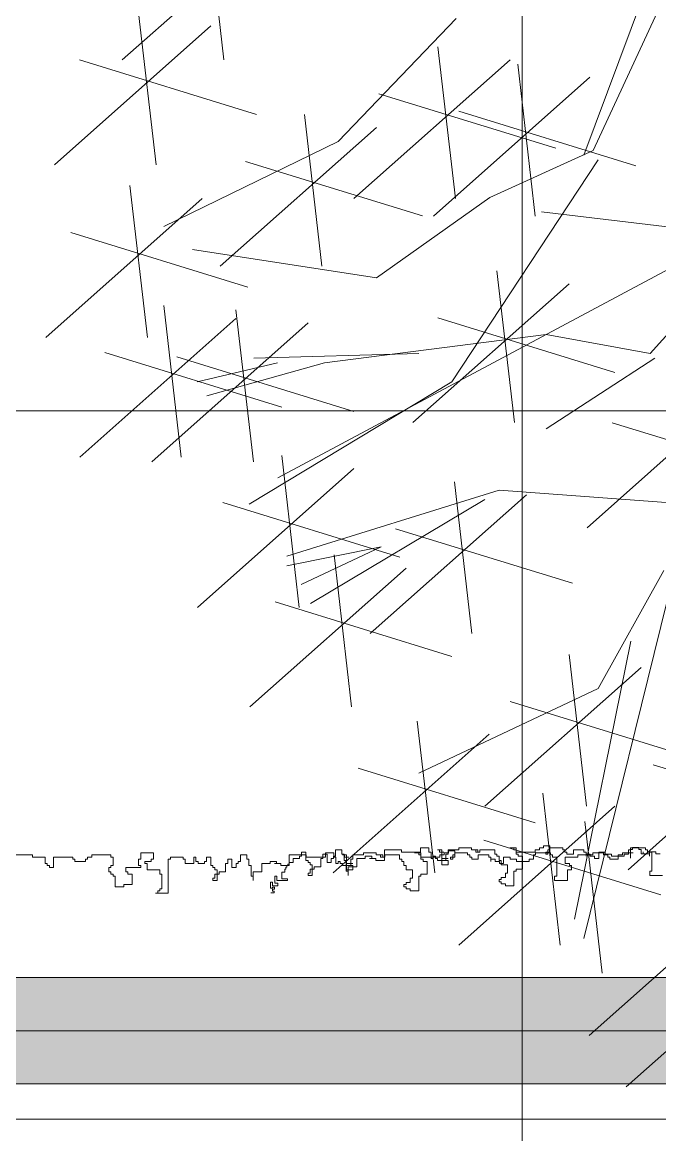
# Model space of a CAD drawing. Header units: metres. Extents: x -54 to 264, y -14 to 31.
# Drawn here: x 27.68 to 28.58, y -0.022 to 1.549 of the extents above; entities that cross this region are included whole.
import ezdxf

# ---------------------------------------------------------------- set-up
doc = ezdxf.new("R2010")
doc.units = ezdxf.units.M
doc.header["$LTSCALE"] = 0.001
for name, pattern in [('CENTERX2', [101.6, 63.5, -12.7, 12.7, -12.7]), ('DIVIDEX2', [63.5, 25.4, -12.7, 0, -12.7, 0, -12.7]), ('HIDDENX2', [19.05, 12.7, -6.35])]:
    doc.linetypes.add(name, pattern=pattern)
doc.layers.get('0').update_dxf_attribs({"lineweight": 13, "true_color": 0x000000})
for name, color, linetype, lineweight, true_color in [('Jach-Anotaciones-Hatch-Lum100%', 7, 'Continuous', 13, 0x000000), ('Jach-Anotaciones-Hatch-Lum50%', 9, 'Continuous', 13, 0x808080), ('JACH-Anotaciones-Lineas-CORTE', 7, 'DIVIDEX2', 18, 0x000000), ('JACH-Anotaciones-Lineas-EJES', 7, 'CENTERX2', 9, 0x666666), ('JACH-Arq-Lineas-Piso', 7, 'Continuous', 13, 0x1a1a1a), ('JACH-Arq-Lineas-Proyeccion', 250, 'HIDDENX2', 13, 0x333333), ('JACH-ArqPaisaje-Vegetación', 7, 'Continuous', 13, 0x999999)]:
    doc.layers.add(name, color=color, linetype=linetype, lineweight=lineweight, true_color=true_color)

# ---------------------------------------------------------------- blocks, each defined once
blk = doc.blocks.new('A$C686239C3')
at = {"linetype": 'Continuous'}
for p, q in [((0.0297, 3.2323), (0.0297, 3.2243)), ((0.0297, 3.2243), (0.0257, 3.2243)), ((0.0257, 3.2243), (0.0257, 3.2123)), ((0.0257, 3.2123), (0.0337, 3.2123)), ((0.0337, 3.2123), (0.0297, 3.2123)), ((0.0297, 3.2123), (0.0297, 3.2003)), ((0.0217, 3.1923), (0.0177, 3.1923)), ((0.0177, 3.1923), (0.0177, 3.1803)), ((0.0297, 3.1963), (0.0217, 3.1963)), ((0.0217, 3.1963), (0.0217, 3.1923)), ((0.0297, 3.2003), (0.0257, 3.2003)), ((0.0257, 3.2003), (0.0297, 3.2003)), ((0.0297, 3.2003), (0.0297, 3.1963)), ((0.0177, 3.1803), (0.0217, 3.1803)), ((0.0217, 3.1803), (0.0217, 3.1763)), ((0.0217, 3.1763), (0.0377, 3.1763)), ((0.0277, 3.1615), (0.0277, 3.1815)), ((0.0277, 3.1615), (0.0317, 3.1615)), ((0.0317, 3.1615), (0.0317, 3.1535)), ((0.0317, 3.1535), (0.0397, 3.1535)), ((0.0397, 3.1535), (0.0397, 3.1375)), ((0.0277, 3.1255), (0.0277, 3.1055)), ((0.0317, 3.1255), (0.0277, 3.1255)), ((0.0317, 3.1335), (0.0317, 3.1255)), ((0.0357, 3.1335), (0.0317, 3.1335)), ((0.0357, 3.1375), (0.0357, 3.1335)), ((0.0397, 3.1375), (0.0357, 3.1375)), ((0.0277, 3.1055), (0.0317, 3.1055)), ((0.0317, 3.1055), (0.0317, 3.0775)), ((0.0317, 3.0775), (0.0357, 3.0775)), ((0.0357, 3.0775), (0.0357, 3.0536)), ((0.0476, 3.0616), (0.0516, 3.0616)), ((0.0476, 3.0536), (0.0476, 3.0616)), ((0.0516, 3.0656), (0.0596, 3.0656)), ((0.0516, 3.0616), (0.0516, 3.0656)), ((0.0596, 3.0656), (0.0596, 3.0576)), ((0.0357, 3.0536), (0.0476, 3.0536)), ((0.0357, 3.0376), (0.0357, 3.0296)), ((0.0716, 3.0376), (0.0357, 3.0376)), ((0.0596, 3.0576), (0.0796, 3.0576)), ((0.0716, 3.0336), (0.0716, 3.0376)), ((0.0796, 3.0576), (0.0796, 3.0336)), ((0.0277, 3.0256), (0.0277, 2.9976)), ((0.0317, 3.0256), (0.0277, 3.0256)), ((0.0317, 3.0296), (0.0317, 3.0256)), ((0.0357, 3.0296), (0.0317, 3.0296)), ((0.0796, 3.0336), (0.0716, 3.0336)), ((0.0277, 2.9976), (0.0317, 2.9976)), ((0.0317, 2.9976), (0.0317, 2.9936)), ((0.0317, 2.9936), (0.0397, 2.9936)), ((0.0397, 2.9936), (0.0397, 2.9856)), ((0.0397, 2.9856), (0.0437, 2.9856)), ((0.0437, 2.9856), (0.0437, 2.9616)), ((0.0397, 2.9616), (0.0397, 2.9496)), ((0.0437, 2.9616), (0.0397, 2.9616)), ((0.0357, 2.9496), (0.0357, 2.9376)), ((0.0397, 2.9496), (0.0357, 2.9496)), ((0.0357, 2.9376), (0.0476, 2.9376)), ((0.0476, 2.9376), (0.0476, 2.9297)), ((0.0357, 2.9137), (0.0357, 2.9097)), ((0.0437, 2.9137), (0.0357, 2.9137)), ((0.0437, 2.9217), (0.0397, 2.9217)), ((0.0397, 2.9217), (0.0397, 2.9137)), ((0.0397, 2.9137), (0.0437, 2.9137)), ((0.0437, 2.9297), (0.0437, 2.9217)), ((0.0476, 2.9297), (0.0437, 2.9297)), ((0.0317, 2.9097), (0.0317, 2.8897)), ((0.0357, 2.9097), (0.0317, 2.9097)), ((0.0277, 2.8697), (0.0277, 2.8457)), ((0.0317, 2.8697), (0.0277, 2.8697)), ((0.0317, 2.8897), (0.0397, 2.8897)), ((0.0317, 2.8737), (0.0317, 2.8697)), ((0.0357, 2.8737), (0.0317, 2.8737)), ((0.0357, 2.8777), (0.0357, 2.8737)), ((0.0397, 2.8777), (0.0357, 2.8777)), ((0.0397, 2.8897), (0.0397, 2.8777)), ((0.0237, 2.8457), (0.0237, 2.8337)), ((0.0317, 2.8457), (0.0237, 2.8457)), ((0.0237, 2.8337), (0.0277, 2.8337)), ((0.0277, 2.8457), (0.0357, 2.8457)), ((0.0277, 2.8337), (0.0277, 2.8257)), ((0.0317, 2.8417), (0.0317, 2.8457)), ((0.0397, 2.8417), (0.0317, 2.8417)), ((0.0357, 2.8457), (0.0357, 2.8377)), ((0.0357, 2.8377), (0.0397, 2.8377)), ((0.0397, 2.8377), (0.0397, 2.8417)), ((0.0277, 2.8257), (0.0317, 2.8257)), ((0.0317, 2.8257), (0.0317, 2.8177)), ((0.0317, 2.8177), (0.0357, 2.8177)), ((0.0357, 2.8177), (0.0357, 2.7818)), ((0.0397, 2.7858), (0.0437, 2.7858)), ((0.0397, 2.7818), (0.0397, 2.7858)), ((0.0437, 2.7938), (0.0676, 2.7938)), ((0.0437, 2.7858), (0.0437, 2.7938)), ((0.0676, 2.7938), (0.0676, 2.7818)), ((0.0277, 2.7818), (0.0277, 2.7698)), ((0.0357, 2.7818), (0.0277, 2.7818)), ((0.0277, 2.7778), (0.0317, 2.7778)), ((0.0277, 2.7698), (0.0277, 2.7778)), ((0.0317, 2.7818), (0.0397, 2.7818)), ((0.0317, 2.7778), (0.0317, 2.7818)), ((0.0596, 2.7658), (0.0596, 2.7538)), ((0.0756, 2.7658), (0.0596, 2.7658)), ((0.0676, 2.7818), (0.0716, 2.7818)), ((0.0716, 2.7818), (0.0716, 2.7778)), ((0.0716, 2.7778), (0.0995, 2.7778)), ((0.0756, 2.7618), (0.0756, 2.7658)), ((0.0995, 2.7778), (0.0995, 2.7618)), ((0.0397, 2.7458), (0.0397, 2.7418)), ((0.0437, 2.7458), (0.0397, 2.7458)), ((0.0437, 2.7498), (0.0437, 2.7458)), ((0.0516, 2.7498), (0.0437, 2.7498)), ((0.0516, 2.7538), (0.0516, 2.7498)), ((0.0596, 2.7538), (0.0516, 2.7538)), ((0.0836, 2.7618), (0.0756, 2.7618)), ((0.0836, 2.7538), (0.0836, 2.7618)), ((0.0875, 2.7538), (0.0836, 2.7538)), ((0.0875, 2.7498), (0.0875, 2.7538)), ((0.0915, 2.7498), (0.0875, 2.7498)), ((0.0915, 2.7538), (0.0915, 2.7498)), ((0.0955, 2.7538), (0.0915, 2.7538)), ((0.0955, 2.7618), (0.0955, 2.7538)), ((0.0995, 2.7618), (0.0955, 2.7618)), ((0.0317, 2.7418), (0.0317, 2.7138)), ((0.0397, 2.7418), (0.0317, 2.7418)), ((0.0317, 2.7138), (0.0357, 2.7138)), ((0.0317, 2.7098), (0.0317, 2.7058)), ((0.0357, 2.7098), (0.0317, 2.7098)), ((0.0317, 2.7098), (0.0357, 2.7098)), ((0.0317, 2.7058), (0.0317, 2.7098)), ((0.0317, 2.7058), (0.0317, 2.6978)), ((0.0357, 2.7058), (0.0317, 2.7058)), ((0.0357, 2.7138), (0.0357, 2.7098)), ((0.0357, 2.7098), (0.0357, 2.7058)), ((0.0277, 2.6978), (0.0277, 2.6739)), ((0.0317, 2.6978), (0.0277, 2.6978)), ((0.0277, 2.6739), (0.0317, 2.6739)), ((0.0317, 2.6739), (0.0317, 2.6539)), ((0.0317, 2.6539), (0.0397, 2.6539)), ((0.0317, 2.6419), (0.0317, 2.6339)), ((0.0357, 2.6419), (0.0317, 2.6419)), ((0.0357, 2.6459), (0.0357, 2.6419)), ((0.0357, 2.6419), (0.0357, 2.6459)), ((0.0357, 2.6419), (0.0476, 2.6419)), ((0.0357, 2.6379), (0.0357, 2.6419)), ((0.0516, 2.6419), (0.0357, 2.6419)), ((0.0397, 2.6539), (0.0397, 2.6499)), ((0.0397, 2.6499), (0.0476, 2.6499)), ((0.0476, 2.6539), (0.0476, 2.6499)), ((0.0476, 2.6499), (0.0476, 2.6539)), ((0.0476, 2.6499), (0.0516, 2.6499)), ((0.0476, 2.6419), (0.0476, 2.6499)), ((0.0476, 2.6499), (0.0516, 2.6499)), ((0.0516, 2.6539), (0.0596, 2.6539)), ((0.0516, 2.6499), (0.0516, 2.6539)), ((0.0516, 2.6499), (0.0516, 2.6419)), ((0.0516, 2.6419), (0.0516, 2.6339)), ((0.0596, 2.6419), (0.0516, 2.6419)), ((0.0596, 2.6539), (0.0596, 2.6419)), ((0.0317, 2.6379), (0.0357, 2.6379)), ((0.0317, 2.6339), (0.0317, 2.6379)), ((0.0357, 2.6219), (0.0357, 2.6179)), ((0.0476, 2.6219), (0.0357, 2.6219)), ((0.0437, 2.6299), (0.0437, 2.6259)), ((0.0476, 2.6299), (0.0437, 2.6299)), ((0.0437, 2.6259), (0.0476, 2.6259)), ((0.0476, 2.6339), (0.0476, 2.6299)), ((0.0516, 2.6339), (0.0476, 2.6339)), ((0.0476, 2.6259), (0.0476, 2.6219)), ((0.0277, 2.6179), (0.0277, 2.6019)), ((0.0357, 2.6179), (0.0277, 2.6179)), ((0.0277, 2.6019), (0.0357, 2.6019)), ((0.0357, 2.6019), (0.0357, 2.5659)), ((0.0317, 2.5659), (0.0317, 2.534)), ((0.0357, 2.5659), (0.0317, 2.5659)), ((0.0317, 2.534), (0.0516, 2.534)), ((0.0476, 2.518), (0.0476, 2.506)), ((0.0516, 2.518), (0.0476, 2.518)), ((0.0516, 2.534), (0.0516, 2.518)), ((0.0437, 2.51), (0.0437, 2.498)), ((0.0476, 2.51), (0.0437, 2.51)), ((0.0437, 2.498), (0.0476, 2.498)), ((0.0476, 2.506), (0.0476, 2.51)), ((0.0476, 2.498), (0.0476, 2.482)), ((0.0476, 2.482), (0.0636, 2.482)), ((0.0636, 2.482), (0.0636, 2.466)), ((0.0317, 2.454), (0.0317, 2.442)), ((0.0397, 2.454), (0.0317, 2.454)), ((0.0397, 2.458), (0.0397, 2.454)), ((0.0516, 2.458), (0.0397, 2.458)), ((0.0516, 2.462), (0.0516, 2.458)), ((0.0716, 2.462), (0.0516, 2.462)), ((0.0636, 2.466), (0.0796, 2.466)), ((0.0716, 2.466), (0.0716, 2.462)), ((0.0796, 2.466), (0.0716, 2.466)), ((0.0317, 2.442), (0.0437, 2.442)), ((0.0437, 2.442), (0.0437, 2.438)), ((0.0437, 2.438), (0.0476, 2.438)), ((0.0476, 2.438), (0.0476, 2.434)), ((0.0476, 2.434), (0.0556, 2.434)), ((0.0556, 2.434), (0.0556, 2.426)), ((0.0397, 2.426), (0.0397, 2.418)), ((0.0556, 2.426), (0.0397, 2.426)), ((0.0397, 2.418), (0.0476, 2.418)), ((0.0476, 2.418), (0.0476, 2.4141)), ((0.0476, 2.4141), (0.0636, 2.4141)), ((0.0636, 2.4141), (0.0636, 2.4021)), ((0.0516, 2.3901), (0.0516, 2.3861)), ((0.0556, 2.3901), (0.0516, 2.3901)), ((0.0556, 2.3941), (0.0556, 2.3901)), ((0.0596, 2.3941), (0.0556, 2.3941)), ((0.0596, 2.3981), (0.0596, 2.3941)), ((0.0796, 2.3981), (0.0596, 2.3981)), ((0.0636, 2.4021), (0.0676, 2.4021)), ((0.0676, 2.4021), (0.0676, 2.3941)), ((0.0676, 2.3941), (0.0756, 2.3941)), ((0.0756, 2.3941), (0.0756, 2.3901)), ((0.0756, 2.3901), (0.0796, 2.3901)), ((0.0796, 2.3901), (0.0796, 2.3981)), ((0.0357, 2.3861), (0.0357, 2.3781)), ((0.0516, 2.3861), (0.0357, 2.3861)), ((0.0357, 2.3781), (0.0437, 2.3781)), ((0.0437, 2.3781), (0.0437, 2.3741)), ((0.0437, 2.3741), (0.0476, 2.3741)), ((0.0476, 2.3741), (0.0476, 2.3621)), ((0.0357, 2.3581), (0.0357, 2.3541)), ((0.0437, 2.3581), (0.0357, 2.3581)), ((0.0357, 2.3541), (0.0476, 2.3541)), ((0.0437, 2.3621), (0.0437, 2.3581)), ((0.0476, 2.3621), (0.0437, 2.3621)), ((0.0476, 2.3541), (0.0476, 2.3381)), ((0.0357, 2.3341), (0.0357, 2.3101)), ((0.0397, 2.3341), (0.0357, 2.3341)), ((0.0397, 2.3381), (0.0397, 2.3341)), ((0.0476, 2.3381), (0.0397, 2.3381)), ((0.0357, 2.3101), (0.0397, 2.3101)), ((0.0397, 2.3101), (0.0397, 2.3061)), ((0.0397, 2.3061), (0.1035, 2.3061)), ((0.1035, 2.3061), (0.1035, 2.2822)), ((0.0596, 2.2901), (0.0596, 2.2662)), ((0.0676, 2.2901), (0.0596, 2.2901)), ((0.0676, 2.2941), (0.0676, 2.2901)), ((0.0955, 2.2941), (0.0676, 2.2941)), ((0.0955, 2.2901), (0.0955, 2.2941)), ((0.0995, 2.2901), (0.0955, 2.2901)), ((0.0995, 2.2862), (0.0995, 2.2901)), ((0.1035, 2.2862), (0.0995, 2.2862)), ((0.1035, 2.2822), (0.1035, 2.2862)), ((0.0277, 2.2782), (0.0277, 2.2542)), ((0.0397, 2.2782), (0.0277, 2.2782)), ((0.0397, 2.2742), (0.0397, 2.2782)), ((0.0437, 2.2742), (0.0397, 2.2742)), ((0.0437, 2.2622), (0.0437, 2.2742)), ((0.0476, 2.2622), (0.0437, 2.2622)), ((0.0476, 2.2662), (0.0476, 2.2622)), ((0.0596, 2.2662), (0.0476, 2.2662)), ((0.0277, 2.2542), (0.0397, 2.2542)), ((0.0397, 2.2542), (0.0397, 2.2502)), ((0.0397, 2.2502), (0.0516, 2.2502)), ((0.0516, 2.2542), (0.0556, 2.2542)), ((0.0516, 2.2502), (0.0516, 2.2542)), ((0.0556, 2.2542), (0.0556, 2.2262)), ((0.0556, 2.2262), (0.0636, 2.2262)), ((0.0636, 2.2302), (0.0676, 2.2302)), ((0.0636, 2.2262), (0.0636, 2.2302)), ((0.0676, 2.2382), (0.0875, 2.2382)), ((0.0676, 2.2302), (0.0676, 2.2382)), ((0.0875, 2.2382), (0.0875, 2.2222)), ((0.0875, 2.2222), (0.0915, 2.2222)), ((0.0915, 2.2222), (0.0915, 2.2062)), ((0.0357, 2.2022), (0.0357, 2.1982)), ((0.0516, 2.2022), (0.0357, 2.2022)), ((0.0516, 2.1982), (0.0516, 2.2022)), ((0.0676, 2.2022), (0.0676, 2.1982)), ((0.0716, 2.2022), (0.0676, 2.2022)), ((0.0716, 2.2062), (0.0716, 2.2022)), ((0.0915, 2.2062), (0.0716, 2.2062)), ((0.0317, 2.1982), (0.0317, 2.1622)), ((0.0357, 2.1982), (0.0317, 2.1982)), ((0.0556, 2.1982), (0.0516, 2.1982)), ((0.0556, 2.1942), (0.0556, 2.1982)), ((0.0636, 2.1942), (0.0556, 2.1942)), ((0.0636, 2.1982), (0.0636, 2.1942)), ((0.0676, 2.1982), (0.0636, 2.1982)), ((0.0317, 2.1622), (0.0357, 2.1622)), ((0.0357, 2.1622), (0.0357, 2.1543)), ((0.0357, 2.1543), (0.0397, 2.1543)), ((0.0397, 2.1543), (0.0397, 2.1503)), ((0.0397, 2.1503), (0.0437, 2.1503)), ((0.0437, 2.1503), (0.0437, 2.1303)), ((0.0357, 2.1263), (0.0357, 2.0903)), ((0.0397, 2.1263), (0.0357, 2.1263)), ((0.0397, 2.1303), (0.0397, 2.1263)), ((0.0437, 2.1303), (0.0397, 2.1303)), ((0.0357, 2.0903), (0.0556, 2.0903)), ((0.0357, 2.0743), (0.0357, 2.0503)), ((0.0476, 2.0743), (0.0357, 2.0743)), ((0.0476, 2.0783), (0.0476, 2.0743)), ((0.0516, 2.0783), (0.0476, 2.0783)), ((0.0516, 2.0823), (0.0516, 2.0783)), ((0.0556, 2.0823), (0.0516, 2.0823)), ((0.0556, 2.0903), (0.0556, 2.0823)), ((0.0317, 2.0503), (0.0317, 2.0064)), ((0.0357, 2.0503), (0.0317, 2.0503)), ((0.0796, 0.7393), (0.0796, 0.7154)), ((0.0716, 0.7194), (0.0357, 0.7194)), ((0.0357, 0.7194), (0.0357, 0.7114)), ((0.0716, 0.7154), (0.0716, 0.7194)), ((0.0796, 0.7154), (0.0716, 0.7154)), ((0.0317, 0.7074), (0.0277, 0.7074)), ((0.0277, 0.7074), (0.0277, 0.6794)), ((0.0357, 0.7114), (0.0317, 0.7114)), ((0.0317, 0.7114), (0.0317, 0.7074)), ((0.0277, 0.6794), (0.0317, 0.6794)), ((0.0317, 0.6794), (0.0317, 0.6754)), ((0.0317, 0.6754), (0.0397, 0.6754)), ((0.0397, 0.6754), (0.0397, 0.6674)), ((0.0397, 0.6674), (0.0437, 0.6674)), ((0.0437, 0.6674), (0.0437, 0.6434)), ((0.0397, 0.6314), (0.0357, 0.6314)), ((0.0357, 0.6314), (0.0357, 0.6194)), ((0.0437, 0.6434), (0.0397, 0.6434)), ((0.0397, 0.6434), (0.0397, 0.6314)), ((0.0357, 0.6194), (0.0476, 0.6194)), ((0.0476, 0.6114), (0.0437, 0.6114)), ((0.0437, 0.6114), (0.0437, 0.6034)), ((0.0476, 0.6194), (0.0476, 0.6114)), ((0.0357, 0.5915), (0.0317, 0.5915)), ((0.0317, 0.5915), (0.0317, 0.5715)), ((0.0437, 0.5955), (0.0357, 0.5955)), ((0.0357, 0.5955), (0.0357, 0.5915)), ((0.0437, 0.6034), (0.0397, 0.6034)), ((0.0397, 0.6034), (0.0397, 0.5955)), ((0.0397, 0.5955), (0.0437, 0.5955)), ((0.0317, 0.5715), (0.0397, 0.5715)), ((0.0397, 0.5715), (0.0397, 0.5595)), ((0.0317, 0.5515), (0.0277, 0.5515)), ((0.0277, 0.5515), (0.0277, 0.5275)), ((0.0357, 0.5555), (0.0317, 0.5555)), ((0.0317, 0.5555), (0.0317, 0.5515)), ((0.0397, 0.5595), (0.0357, 0.5595)), ((0.0357, 0.5595), (0.0357, 0.5555)), ((0.0317, 0.5275), (0.0237, 0.5275)), ((0.0237, 0.5275), (0.0237, 0.5155)), ((0.0277, 0.5275), (0.0357, 0.5275)), ((0.0317, 0.5235), (0.0317, 0.5275)), ((0.0357, 0.5275), (0.0357, 0.5195)), ((0.0237, 0.5155), (0.0277, 0.5155)), ((0.0277, 0.5155), (0.0277, 0.5075)), ((0.0277, 0.5075), (0.0317, 0.5075)), ((0.0397, 0.5235), (0.0317, 0.5235)), ((0.0317, 0.5075), (0.0317, 0.4995)), ((0.0357, 0.5195), (0.0397, 0.5195)), ((0.0397, 0.5195), (0.0397, 0.5235)), ((0.0317, 0.4995), (0.0357, 0.4995)), ((0.0357, 0.4995), (0.0357, 0.4636)), ((0.0357, 0.4636), (0.0277, 0.4636)), ((0.0277, 0.4636), (0.0277, 0.4516)), ((0.0317, 0.4596), (0.0317, 0.4636)), ((0.0317, 0.4636), (0.0397, 0.4636)), ((0.0397, 0.4636), (0.0397, 0.4676)), ((0.0397, 0.4676), (0.0437, 0.4676)), ((0.0437, 0.4676), (0.0437, 0.4755)), ((0.0437, 0.4755), (0.0676, 0.4755)), ((0.0676, 0.4755), (0.0676, 0.4636)), ((0.0676, 0.4636), (0.0716, 0.4636)), ((0.0716, 0.4636), (0.0716, 0.4596)), ((0.0277, 0.4516), (0.0277, 0.4596)), ((0.0277, 0.4596), (0.0317, 0.4596)), ((0.0756, 0.4476), (0.0596, 0.4476)), ((0.0596, 0.4476), (0.0596, 0.4356)), ((0.0716, 0.4596), (0.0995, 0.4596)), ((0.0756, 0.4436), (0.0756, 0.4476)), ((0.0836, 0.4436), (0.0756, 0.4436)), ((0.0836, 0.4356), (0.0836, 0.4436)), ((0.0995, 0.4436), (0.0955, 0.4436)), ((0.0955, 0.4436), (0.0955, 0.4356)), ((0.0995, 0.4596), (0.0995, 0.4436)), ((0.0397, 0.4236), (0.0317, 0.4236)), ((0.0317, 0.4236), (0.0317, 0.3956)), ((0.0437, 0.4276), (0.0397, 0.4276)), ((0.0397, 0.4276), (0.0397, 0.4236)), ((0.0516, 0.4316), (0.0437, 0.4316)), ((0.0437, 0.4316), (0.0437, 0.4276)), ((0.0596, 0.4356), (0.0516, 0.4356)), ((0.0516, 0.4356), (0.0516, 0.4316)), ((0.0875, 0.4356), (0.0836, 0.4356)), ((0.0875, 0.4316), (0.0875, 0.4356)), ((0.0915, 0.4316), (0.0875, 0.4316)), ((0.0955, 0.4356), (0.0915, 0.4356)), ((0.0915, 0.4356), (0.0915, 0.4316)), ((0.0317, 0.3796), (0.0277, 0.3796)), ((0.0277, 0.3796), (0.0277, 0.3556)), ((0.0317, 0.3956), (0.0357, 0.3956)), ((0.0357, 0.3916), (0.0317, 0.3916)), ((0.0317, 0.3916), (0.0317, 0.3876)), ((0.0317, 0.3876), (0.0317, 0.3916)), ((0.0317, 0.3916), (0.0357, 0.3916)), ((0.0357, 0.3876), (0.0317, 0.3876)), ((0.0317, 0.3876), (0.0317, 0.3796)), ((0.0357, 0.3956), (0.0357, 0.3916)), ((0.0357, 0.3916), (0.0357, 0.3876)), ((0.0277, 0.3556), (0.0317, 0.3556)), ((0.0317, 0.3556), (0.0317, 0.3357)), ((0.0317, 0.3357), (0.0397, 0.3357)), ((0.0397, 0.3357), (0.0397, 0.3317)), ((0.0476, 0.3317), (0.0476, 0.3357)), ((0.0476, 0.3357), (0.0476, 0.3317)), ((0.0516, 0.3317), (0.0516, 0.3357)), ((0.0516, 0.3357), (0.0596, 0.3357)), ((0.0596, 0.3357), (0.0596, 0.3237)), ((0.0357, 0.3237), (0.0317, 0.3237)), ((0.0317, 0.3237), (0.0317, 0.3157)), ((0.0317, 0.3157), (0.0317, 0.3197)), ((0.0317, 0.3197), (0.0357, 0.3197)), ((0.0357, 0.3237), (0.0357, 0.3277)), ((0.0357, 0.3277), (0.0357, 0.3237)), ((0.0516, 0.3237), (0.0357, 0.3237)), ((0.0357, 0.3197), (0.0357, 0.3237)), ((0.0357, 0.3237), (0.0476, 0.3237)), ((0.0397, 0.3317), (0.0476, 0.3317)), ((0.0476, 0.3317), (0.0516, 0.3317)), ((0.0476, 0.3237), (0.0476, 0.3317)), ((0.0476, 0.3317), (0.0516, 0.3317)), ((0.0516, 0.3157), (0.0476, 0.3157)), ((0.0476, 0.3157), (0.0476, 0.3117)), ((0.0516, 0.3317), (0.0516, 0.3237)), ((0.0596, 0.3237), (0.0516, 0.3237)), ((0.0516, 0.3237), (0.0516, 0.3157)), ((0.0357, 0.2997), (0.0277, 0.2997)), ((0.0277, 0.2997), (0.0277, 0.2837)), ((0.0476, 0.3037), (0.0357, 0.3037)), ((0.0357, 0.3037), (0.0357, 0.2997)), ((0.0476, 0.3117), (0.0437, 0.3117)), ((0.0437, 0.3117), (0.0437, 0.3077)), ((0.0437, 0.3077), (0.0476, 0.3077)), ((0.0476, 0.3077), (0.0476, 0.3037)), ((0.0277, 0.2837), (0.0357, 0.2837)), ((0.0357, 0.2837), (0.0357, 0.2477)), ((0.0357, 0.2477), (0.0317, 0.2477)), ((0.0317, 0.2477), (0.0317, 0.2157)), ((0.0317, 0.2157), (0.0516, 0.2157)), ((0.0516, 0.2157), (0.0516, 0.1998)), ((0.0476, 0.1918), (0.0437, 0.1918)), ((0.0437, 0.1918), (0.0437, 0.1798)), ((0.0516, 0.1998), (0.0476, 0.1998)), ((0.0476, 0.1998), (0.0476, 0.1878)), ((0.0476, 0.1878), (0.0476, 0.1918)), ((0.0437, 0.1798), (0.0476, 0.1798)), ((0.0476, 0.1798), (0.0476, 0.1638)), ((0.0476, 0.1638), (0.0636, 0.1638)), ((0.0636, 0.1638), (0.0636, 0.1478)), ((0.0636, 0.1478), (0.0796, 0.1478)), ((0.0796, 0.1478), (0.0716, 0.1478)), ((0.0716, 0.1478), (0.0716, 0.1438)), ((0.0397, 0.1358), (0.0317, 0.1358)), ((0.0317, 0.1358), (0.0317, 0.1238)), ((0.0516, 0.1398), (0.0397, 0.1398)), ((0.0397, 0.1398), (0.0397, 0.1358)), ((0.0716, 0.1438), (0.0516, 0.1438)), ((0.0516, 0.1438), (0.0516, 0.1398)), ((0.0317, 0.1238), (0.0437, 0.1238)), ((0.0556, 0.1078), (0.0397, 0.1078)), ((0.0397, 0.1078), (0.0397, 0.0998)), ((0.0437, 0.1238), (0.0437, 0.1198)), ((0.0437, 0.1198), (0.0476, 0.1198)), ((0.0476, 0.1198), (0.0476, 0.1158)), ((0.0476, 0.1158), (0.0556, 0.1158)), ((0.0556, 0.1158), (0.0556, 0.1078)), ((0.0397, 0.0998), (0.0476, 0.0998)), ((0.0476, 0.0998), (0.0476, 0.0958)), ((0.0476, 0.0958), (0.0636, 0.0958)), ((0.0636, 0.0958), (0.0636, 0.0838)), ((0.0636, 0.0838), (0.0676, 0.0838)), ((0.0676, 0.0838), (0.0676, 0.0759)), ((0.0516, 0.0679), (0.0357, 0.0679)), ((0.0357, 0.0679), (0.0357, 0.0599)), ((0.0556, 0.0719), (0.0516, 0.0719)), ((0.0516, 0.0719), (0.0516, 0.0679)), ((0.0596, 0.0759), (0.0556, 0.0759)), ((0.0556, 0.0759), (0.0556, 0.0719)), ((0.0796, 0.0798), (0.0596, 0.0798)), ((0.0596, 0.0798), (0.0596, 0.0759)), ((0.0676, 0.0759), (0.0756, 0.0759)), ((0.0756, 0.0759), (0.0756, 0.0719)), ((0.0756, 0.0719), (0.0796, 0.0719)), ((0.0796, 0.0719), (0.0796, 0.0798)), ((0.0357, 0.0599), (0.0437, 0.0599)), ((0.0437, 0.0599), (0.0437, 0.0559)), ((0.0437, 0.0559), (0.0476, 0.0559)), ((0.0476, 0.0559), (0.0476, 0.0439)), ((0.0476, 0.0439), (0.0556, 0.0439)), ((0.0556, 0.0439), (0.0556, 0.0362)), ((0.0556, 0.0362), (0.0583, 0.0362)), ((0.0583, 0.0362), (0.0583, 0.0342)), ((0.0583, 0.0342), (0.0611, 0.0342)), ((0.0611, 0.0342), (0.0611, 0.0323)), ((0.0611, 0.0323), (0.064, 0.0323)), ((0.064, 0.0323), (0.064, 0.0302)), ((0.064, 0.0302), (0.0678, 0.0302)), ((0.0678, 0.0302), (0.0678, 0.0285)), ((0.0678, 0.0285), (0.0733, 0.0285)), ((0.0733, 0.0285), (0.0733, 0.0226)), ((0.0733, 0.0226), (0.0864, 0.0226)), ((0.0864, 0.0226), (0.0864, 0.0335)), ((0.0864, 0.0335), (0.0892, 0.0335)), ((0.0892, 0.0335), (0.0892, 0.0134)), ((0.0892, 0.0134), (0.0809, 0.0134)), ((0.0809, 0.0134), (0.0809, 0.0092)), ((0.0809, 0.0092), (0.0942, 0.0092)), ((0.0993, 0.0052), (0.0921, 0.0052)), ((0.0921, 0.0052), (0.0921, 0.0012)), ((0.0921, 0.0012), (0.1039, 0.0012)), ((0.0942, 0.0092), (0.0942, 0.0149)), ((0.0942, 0.0149), (0.0993, 0.0149)), ((0.0993, 0.0149), (0.0993, 0.0052)), ((0.102, 0.005), (0.102, 0.0089)), ((0.102, 0.0089), (0.1054, 0.0089)), ((0.1039, 0.005), (0.102, 0.005)), ((0.1039, 0.0012), (0.1039, 0.005)), ((0.1054, 0.0089), (0.1054, 0.0053)), ((0.1054, 0.0053), (0.1093, 0.0053)), ((0.1093, 0.0053), (0.1093, 0.0081)), ((0.1093, 0.0081), (0.1123, 0.0081)), ((0.1123, 0.0081), (0.1123, 0.0016))]:
    blk.add_line(p, q, dxfattribs=at)
blk = doc.blocks.new('A$C65703694')
at = {"linetype": 'ByBlock'}
for p, q in [((0.22549, 0.72829), (0.23503, 0.64541)), ((0.26483, 0.72114), (0.1796, 0.64541)), ((0.47263, 0.70392), (0.4315, 0.59331)), ((0.48545, 0.70139), (0.43657, 0.59584)), ((0.18854, 0.67105), (0.19808, 0.58816)), ((0.3617, 0.6679), (0.29735, 0.60089)), ((0.22788, 0.66389), (0.14264, 0.58816)), ((0.35186, 0.65256), (0.36139, 0.56968)), ((0.15635, 0.64541), (0.25291, 0.61559)), ((0.39119, 0.64541), (0.30596, 0.56968)), ((0.39537, 0.64302), (0.4049, 0.56014)), ((0.43471, 0.63587), (0.34947, 0.56014)), ((0.31967, 0.62692), (0.41623, 0.59711)), ((0.27896, 0.61565), (0.2885, 0.53277)), ((0.36318, 0.61738), (0.45974, 0.58757)), ((0.3183, 0.6085), (0.23307, 0.53277)), ((0.29735, 0.60089), (0.20235, 0.55446)), ((0.43657, 0.59584), (0.38009, 0.5702)), ((0.24678, 0.59001), (0.34334, 0.5602)), ((0.43925, 0.59077), (0.35938, 0.46973)), ((0.18377, 0.57684), (0.19331, 0.49395)), ((0.22311, 0.56968), (0.13787, 0.49395)), ((0.38009, 0.5702), (0.31825, 0.52637)), ((0.5601, 0.54441), (0.40826, 0.56245)), ((0.15158, 0.55119), (0.24814, 0.52138)), ((0.31825, 0.52637), (0.21797, 0.54188)), ((0.51644, 0.53934), (0.46756, 0.48523)), ((0.38404, 0.53032), (0.39358, 0.44744)), ((0.42338, 0.52317), (0.33815, 0.44744)), ((0.20227, 0.51143), (0.21181, 0.42854)), ((0.24161, 0.50427), (0.15638, 0.42854)), ((0.24161, 0.50904), (0.25115, 0.42616)), ((0.35186, 0.50468), (0.44842, 0.47487)), ((0.28095, 0.50189), (0.19572, 0.42616)), ((0.41094, 0.49552), (0.28994, 0.48001)), ((0.46756, 0.48523), (0.41094, 0.49552)), ((0.17009, 0.48579), (0.26665, 0.45597)), ((0.20943, 0.4834), (0.30599, 0.45359)), ((0.26431, 0.48001), (0.2205, 0.46973)), ((0.28994, 0.48001), (0.22572, 0.46212)), ((0.3415, 0.48523), (0.25135, 0.4827)), ((0.4701, 0.4827), (0.41094, 0.44409)), ((0.35938, 0.46973), (0.24881, 0.40294)), ((0.51844, 0.46584), (0.43321, 0.39011)), ((0.44692, 0.44736), (0.54348, 0.41754)), ((0.26662, 0.42955), (0.27616, 0.34667)), ((0.30596, 0.4224), (0.22073, 0.34667)), ((0.3608, 0.41524), (0.37033, 0.33236)), ((0.38516, 0.41054), (0.26938, 0.37462)), ((0.40014, 0.40808), (0.3149, 0.33236)), ((0.48813, 0.40294), (0.38516, 0.41054)), ((0.23443, 0.40391), (0.33099, 0.3741)), ((0.28234, 0.34883), (0.37741, 0.40548)), ((0.32861, 0.3896), (0.42517, 0.35979)), ((0.32094, 0.37969), (0.26938, 0.3694)), ((0.27713, 0.35911), (0.32094, 0.37969)), ((0.29513, 0.37525), (0.30467, 0.29237)), ((0.33447, 0.3681), (0.24923, 0.29237)), ((0.48038, 0.36433), (0.4315, 0.16606)), ((0.47516, 0.36687), (0.43925, 0.30247)), ((0.26294, 0.34961), (0.3595, 0.3198)), ((0.45713, 0.32826), (0.42629, 0.1765)), ((0.42338, 0.32103), (0.43292, 0.23814)), ((0.46272, 0.31387), (0.37749, 0.23814)), ((0.43925, 0.30247), (0.3415, 0.25625)), ((0.39119, 0.29539), (0.48775, 0.26557)), ((0.34053, 0.28465), (0.35007, 0.20177)), ((0.5408, 0.27929), (0.45557, 0.20356)), ((0.37987, 0.2775), (0.29463, 0.20177)), ((0.30834, 0.25901), (0.4049, 0.2292)), ((0.46928, 0.2608), (0.56584, 0.23099)), ((0.40908, 0.2453), (0.41861, 0.16241)), ((0.44842, 0.23814), (0.36318, 0.16241)), ((0.43196, 0.22994), (0.4415, 0.14706)), ((0.37689, 0.21966), (0.47345, 0.18984)), ((0.51958, 0.1888), (0.43435, 0.11307)), ((0.53985, 0.16077), (0.45461, 0.08504))]:
    blk.add_line(p, q, dxfattribs=at)

msp = doc.modelspace()

# ---------------------------------------------------------------- hatches: boundary and pattern name
at = {"layer": 'Jach-Anotaciones-Hatch-Lum50%', "ltscale": 100}
msp.add_hatch(color=256, dxfattribs=at).paths.add_polyline_path([(5.9609, 0.05), (32.5209, 0.05), (32.5209, 0.2), (5.9609, 0.2)])

# ---------------------------------------------------------------- linework, layer by layer
at = {"layer": 'Jach-Anotaciones-Hatch-Lum100%', "ltscale": 100}
msp.add_lwpolyline([(5.9609, 0.05), (32.5209, 0.05), (32.5209, 0.2), (5.9609, 0.2)], close=True, dxfattribs=at)
at = {"layer": 'JACH-Anotaciones-Lineas-CORTE', "ltscale": 100}
msp.add_lwpolyline([(-6.7345, 2.2), (6.7953, 2.2), (6.7953, 1), (55.6034, 1)], dxfattribs=at)
at = {"layer": 'JACH-Anotaciones-Lineas-EJES', "ltscale": 100}
for points in [[(28.3859, -2.3716), (28.3859, 25.9187)], [(-4.3309, 0.125), (52.1472, 0.125)]]:
    msp.add_lwpolyline(points, dxfattribs=at)
at = {"layer": 'JACH-Arq-Lineas-Piso', "ltscale": 100}
msp.add_lwpolyline([(0.085, 21.6541), (44.72, 21.4985), (44.6706, 0), (0, 0)], close=True, dxfattribs=at)
at = {"layer": 'JACH-Arq-Lineas-Proyeccion', "ltscale": 100}
msp.add_lwpolyline([(32.5209, 3.3), (26.7209, 0.2)], dxfattribs=at)

# ---------------------------------------------------------------- block references
at = {"layer": 'JACH-ArqPaisaje-Vegetación', "xscale": 2.588105433034502, "yscale": 2.588105433034502, "zscale": 2.588105433034502}
msp.add_blockref('A$C65703694', (27.3564, -0.1745), dxfattribs=at)
at = {"layer": 'JACH-ArqPaisaje-Vegetación', "xscale": 0.75, "yscale": 0.75, "zscale": 0.75, "rotation": 270}
for p in [(26.1566, 0.3969), (28.0296, 0.404)]:
    msp.add_blockref('A$C686239C3', p, dxfattribs=at)

doc.saveas('drawing.dxf')
